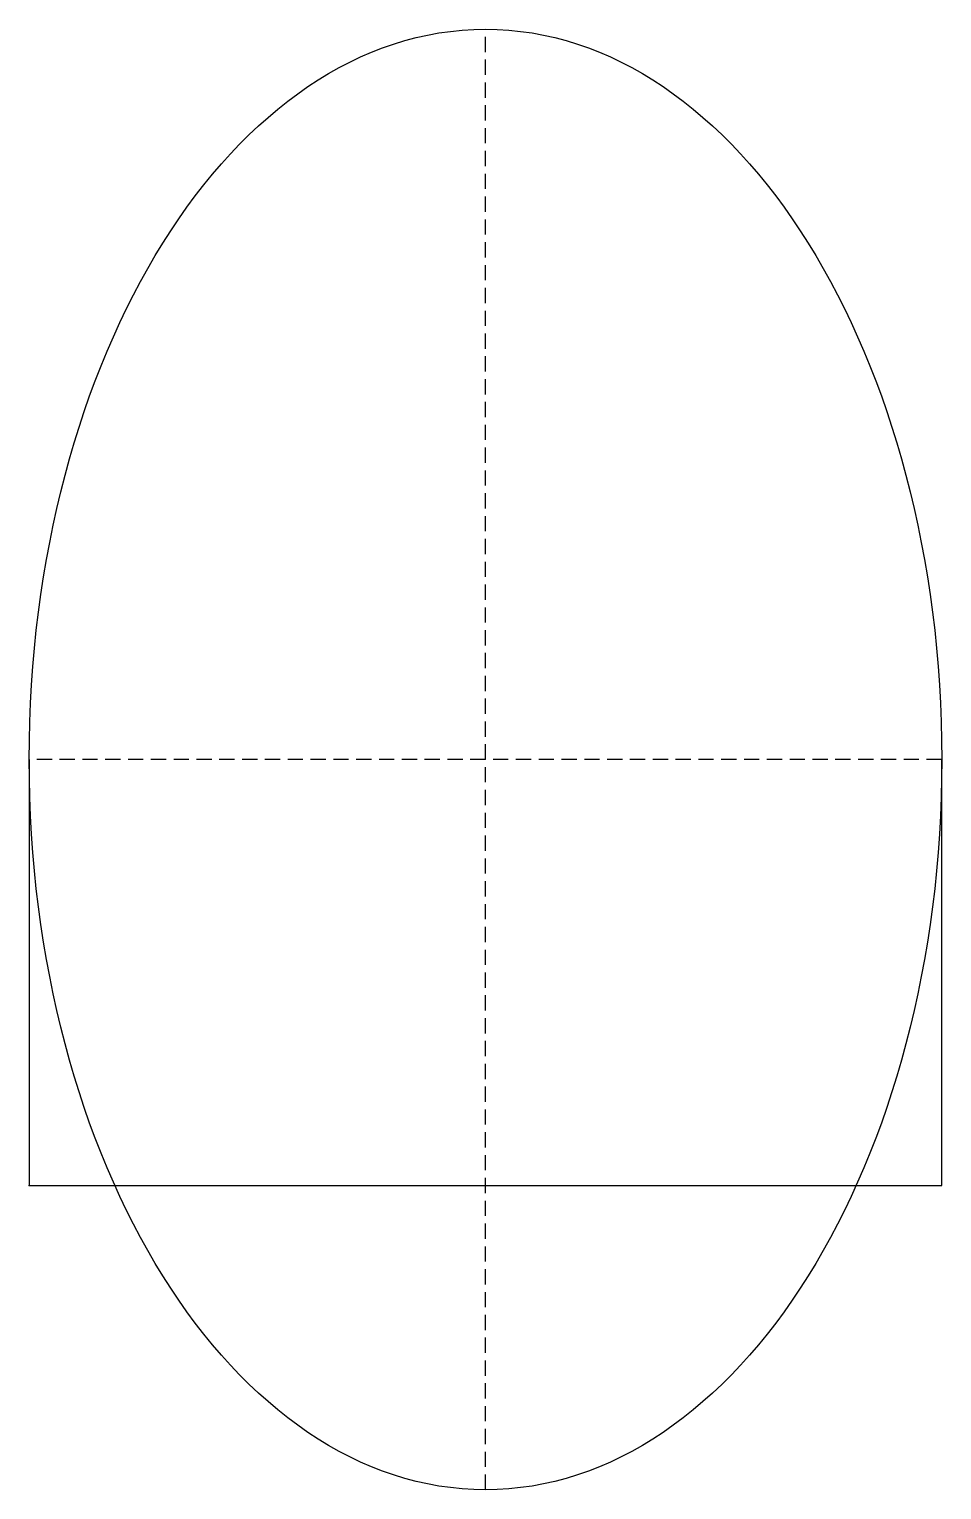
# Model space of a CAD drawing. Header units: millimetres. Extents: x 0 to 30, y -10 to 38.
import ezdxf

# ---------------------------------------------------------------- set-up
doc = ezdxf.new("R2010")
doc.units = ezdxf.units.MM
doc.linetypes.add('DASHED', pattern=[0.75, 0.5, -0.25])
doc.layers.get('0').update_dxf_attribs({"linetype": 'CONTINUOUS'})
doc.layers.add('1', color=7, linetype='DASHED')

msp = doc.modelspace()

# ---------------------------------------------------------------- linework, layer by layer
for p, q in [((0, 14), (0, 0)), ((30, 0), (30, 14)), ((0, 0), (30, 0))]:
    msp.add_line(p, q)
msp.add_ellipse((15, 14), major_axis=(0, 24), ratio=0.625)
msp.add_point((0, 0))
at = {"layer": '1'}
for p, q in [((15, -10), (15, 38)), ((30, 14), (0, 14)), ((30, 14), (0, 14))]:
    msp.add_line(p, q, dxfattribs=at)

doc.saveas('drawing.dxf')
